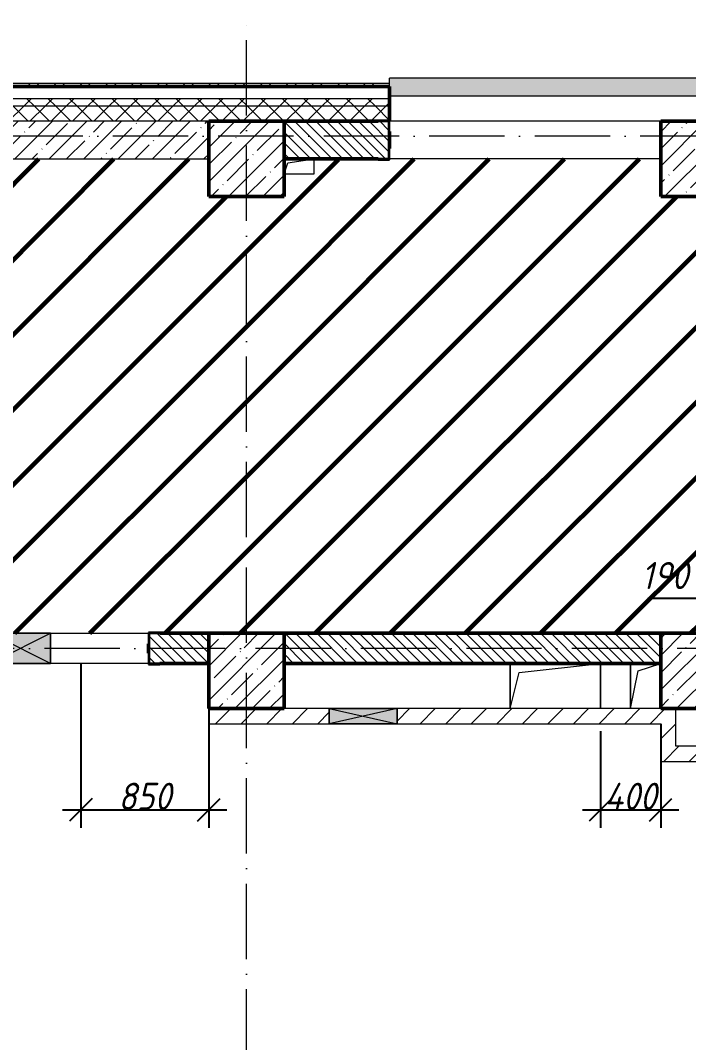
# Model space of a CAD drawing. Header units: millimetres. Extents: x -606178 to 312196, y -19338 to 632709.
# Drawn here: x -240351 to -235916, y 455158 to 461945 of the extents above; entities that cross this region are included whole.
import ezdxf

# ---------------------------------------------------------------- set-up
doc = ezdxf.new("R2010")
doc.units = ezdxf.units.MM
doc.linetypes.add('50_200_ШТРИХ_1Т_ш5_п1_п1_', pattern=[700, 500, -100, 0, -100])
for name, color, linetype, lineweight in [('6.4.1) Окр пт с инж. ПТ2.16', 3, 'Continuous', 60), ('A-____-____-DIMS', 7, 'Continuous', 9), ('A-DETL-GENF-OTLN', 7, 'Continuous', 9), ('A-FLOR-____-OTLN', 7, 'Continuous', 9), ('A-GENM-____-MCUT', 7, 'Continuous', 25), ('A-GENM-____-OTLN', 7, 'Continuous', 9), ('A-GENM-____-OTLN-1', 7, 'Continuous', 25), ('A-GLAZ-____-OTLN', 7, 'Continuous', 9), ('A-WALL-____-MCUT-1', 7, 'Continuous', 9), ('A-WALL-____-MCUT-2', 7, 'Continuous', 50), ('A-WALL-____-MCUT-3', 7, 'Continuous', 9), ('A-WALL-____-OTLN', 7, 'Continuous', 9), ('A-WALL-____-PATT-1', 7, 'Continuous', 9), ('A-WALL-FNSH-MCUT-1', 7, 'Continuous', 9), ('I-WALL-____-OTLN', 7, 'Continuous', 9), ('S-COLS-____-MCUT', 7, 'Continuous', 50), ('S-COLS-____-OTLN', 7, 'Continuous', 9), ('S-GRID-____-OTLN-1', 7, '50_200_ШТРИХ_1Т_ш5_п1_п1_', 9)]:
    doc.layers.add(name, color=color, linetype=linetype, lineweight=lineweight)
doc.layers.add('A-GLAZ-____-OTLN-1', color=7, linetype='Continuous', lineweight=9, true_color=0xc0c0c0)
doc.styles.add('ISOCPEUR_I_10', font='isocpeui.ttf', dxfattribs={"width": 0.9, "height": 180})
doc.dimstyles.new('ISO-1_8_0_9К_СРЕДНИЙ_Кладочные_3', dxfattribs={"dimscale": 304.8, "dimtxt": 179.276612, "dimasz": 0.492126, "dimexe": 0.393701, "dimexo": 0, "dimgap": 0, "dimtad": 1, "dimdec": 3, "dimrnd": 0.001, "dimdsep": 46, "dimtxsty": 'ISOCPEUR_I_10', "dimblk1": 'OBLIQUE', "dimblk2": 'OBLIQUE', "dimsah": 1, "dimcen": 0.09, "dimdle": 0.393701, "dimazin": 0, "dimtfac": 1, "dimtdec": 4, "dimtix": 1, "dimtmove": 0, "dimatfit": 3, "dimfxl": 1, "dimtvp": 1, "dimtolj": 1, "dimtzin": 0, "dimarcsym": 2})
doc.dimstyles.new('ISO-1_8_0_9К_СРЕДНИЙ_Кладочные_4', dxfattribs={"dimscale": 304.8, "dimtxt": 179.276612, "dimasz": 0.492126, "dimexe": 0.393701, "dimexo": 0, "dimgap": 0, "dimtad": 1, "dimdec": 3, "dimrnd": 0.001, "dimdsep": 46, "dimtxsty": 'ISOCPEUR_I_10', "dimblk1": 'OBLIQUE', "dimblk2": 'OBLIQUE', "dimsah": 1, "dimcen": 0.09, "dimdle": 0.393701, "dimazin": 0, "dimtfac": 1, "dimtdec": 4, "dimtix": 1, "dimtmove": 1, "dimatfit": 3, "dimfxl": 1, "dimtvp": 1, "dimtolj": 1, "dimtzin": 0, "dimarcsym": 2})
pattern_1 = [(45, (-264901.3, 451794.26), (-70.71068, 70.71068), []), (135, (-264901.3, 451794.26), (-70.71068, -70.71068), [])]
pattern_2 = [(45, (-264901.3, 451794.26), (-114.04925, 114.04925), []), (45, (-264787.25, 451794.26), (-114.04925, 114.04925), [201.612, -40.322, 3.353, -36.97])]
pattern_3 = [(135, (-264901.3, 451794.26), (-35.35534, -35.35534), [])]
pattern_4 = [(45, (-264901.3, 451794.26), (-84.8528, 84.8528), [])]

# ---------------------------------------------------------------- blocks, each defined once
blk = doc.blocks.new('BSC_Колонна _Прямоугольная - 500х500-V70-АР1_План отверстий 2 этажа в осях 1-64_А-ГГ')
at = {"layer": 'S-COLS-____-OTLN'}
h = blk.add_hatch(dxfattribs=at)
h.set_pattern_fill('FP_99', color=256, style=0, pattern_type=2)
h.set_pattern_definition([(45, (-29050, -5831.04), (-114.04925, 114.04925), []), (45, (-28935.95, -5831.04), (-114.04925, 114.04925), [201.613, -40.323, 3.353, -36.97])])
h.paths.add_polyline_path([(-250, -250), (250, -250), (250, 250), (-250, 250)], flags=0)
at = {"layer": 'S-COLS-____-MCUT'}
for p, q in [((250, 250), (-250, 250)), ((-250, 250), (-250, -250)), ((250, -250), (250, 250)), ((-250, -250), (250, -250))]:
    blk.add_line(p, q, dxfattribs=at)
blk = doc.blocks.new('BSC_Колонна _Прямоугольная - 500х500-V86-АР1_План отверстий 2 этажа в осях 1-64_А-ГГ')
at = {"layer": 'S-COLS-____-OTLN'}
h = blk.add_hatch(dxfattribs=at)
h.set_pattern_fill('FP_115', color=256, style=0, pattern_type=2)
h.set_pattern_definition([(45, (-26050, -5831.04), (-114.0493, 114.0493), []), (45, (-25935.95, -5831.04), (-114.0493, 114.0493), [201.613, -40.323, 3.353, -36.97])])
h.paths.add_polyline_path([(-250, -250), (250, -250), (250, 250), (-250, 250)], flags=0)
at = {"layer": 'S-COLS-____-MCUT'}
for p, q in [((250, 250), (-250, 250)), ((-250, 250), (-250, -250)), ((250, -250), (250, 250)), ((-250, -250), (250, -250))]:
    blk.add_line(p, q, dxfattribs=at)
blk = doc.blocks.new('BSC_Колонна _Прямоугольная - 500х500-V99-АР1_План отверстий 2 этажа в осях 1-64_А-ГГ')
at = {"layer": 'S-COLS-____-OTLN'}
h = blk.add_hatch(dxfattribs=at)
h.set_pattern_fill('FP_128', color=256, style=0, pattern_type=2)
h.set_pattern_definition([(45, (-26050, -9231.04), (-114.04925, 114.04925), []), (45, (-25935.95, -9231.04), (-114.04925, 114.04925), [201.613, -40.323, 3.353, -36.97])])
h.paths.add_polyline_path([(-250, -250), (250, -250), (250, 250), (-250, 250)], flags=0)
at = {"layer": 'S-COLS-____-MCUT'}
for p, q in [((250, 250), (-250, 250)), ((-250, 250), (-250, -250)), ((250, -250), (250, 250)), ((-250, -250), (250, -250))]:
    blk.add_line(p, q, dxfattribs=at)
blk = doc.blocks.new('Фахверк_СКБ_Уголок - 250_2700-27497298-АР1_План отверстий 2 этажа в осях 1-64_А-ГГ')
at = {"layer": 'A-GENM-____-MCUT'}
for p, q in [((200, 181), (125, 181)), ((125, 181), (125, 106)), ((131, 106), (131, 175)), ((131, 175), (200, 175)), ((200, 175), (200, 181)), ((125, 106), (131, 106)), ((131, -6), (125, -6)), ((125, -6), (125, -81)), ((131, -75), (131, -6)), ((125, -81), (200, -81)), ((200, -75), (131, -75)), ((200, -81), (200, -75))]:
    blk.add_line(p, q, dxfattribs=at)
blk = doc.blocks.new('Фахверк_СКБ_Уголок - 200_3960-28268576-АР1_План отверстий 2 этажа в осях 1-64_А-ГГ')
at = {"layer": 'A-GENM-____-MCUT'}
for p, q in [((200, 156), (125, 156)), ((125, 156), (125, 81)), ((131, 81), (131, 150)), ((131, 150), (200, 150)), ((200, 150), (200, 156)), ((125, 81), (131, 81)), ((131, 19), (125, 19)), ((125, 19), (125, -56)), ((131, -50), (131, 19)), ((125, -56), (200, -56)), ((200, -50), (131, -50)), ((200, -56), (200, -50))]:
    blk.add_line(p, q, dxfattribs=at)
blk = doc.blocks.new('AR_Отверстие прямоугольное _в плите_ - AR_Отверстие прямоугольное _в плите_-V166-АР1_План отверстий 2 этажа в осях 1-64_А-ГГ')
at = {"layer": 'A-GENM-____-OTLN'}
for p, q in [((-100, -50), (-75, 25)), ((-75, 25), (100, 50)), ((100, -50), (100, 50)), ((-100, -50), (100, -50))]:
    blk.add_line(p, q, dxfattribs=at)
blk = doc.blocks.new('AR_Отверстие прямоугольное _в плите_ - AR_Отверстие прямоугольное _в плите_-V178-АР1_План отверстий 2 этажа в осях 1-64_А-ГГ')
at = {"layer": 'A-GENM-____-OTLN'}
for p, q in [((-100, 150), (-100, -150)), ((-50, 100), (100, 150)), ((-100, -150), (-50, 100))]:
    blk.add_line(p, q, dxfattribs=at)
blk = doc.blocks.new('AR_Отверстие прямоугольное _в плите_ - AR_Отверстие прямоугольное _в плите_-V182-АР1_План отверстий 2 этажа в осях 1-64_А-ГГ')
at = {"layer": 'A-GENM-____-OTLN'}
for p, q in [((-300, 150), (-300, -150)), ((-240, 90), (300, 150)), ((300, -150), (300, 150)), ((-300, -150), (-240, 90))]:
    blk.add_line(p, q, dxfattribs=at)
blk = doc.blocks.new('Отлив_СКБ - Отлив витража_120_НВФ-31885513-АР1_План отверстий 2 этажа в осях 1-64_А-ГГ')
at = {"layer": 'A-GLAZ-____-OTLN-1'}
for points in [[(7800, 2), (7800, 120), (0, 120), (0, 2), (4800.7, 2)], [(7800, 0), (7800, 2), (0, 2), (0, 0), (4800.7, 0)]]:
    blk.add_hatch(color=256, dxfattribs=at).paths.add_polyline_path(points, flags=0)
at = {"layer": 'A-GLAZ-____-OTLN'}
for p, q in [((0, 83), (0, 120)), ((7800, 120), (0, 120)), ((7800, 120), (7800, 83)), ((0, 2), (7800, 2)), ((7800, 0), (0, 0))]:
    blk.add_line(p, q, dxfattribs=at)
blk = doc.blocks.new('AR_Отверстие прямоугольное _в стене__БезПР - AR_Отверстие прямоугольное _в стене__БезПР-36428632-АР1_План отверстий 2 этажа в осях 1-64_А-ГГ')
at = {"layer": 'A-GLAZ-____-OTLN'}
blk.add_hatch(color=256, dxfattribs=at).paths.add_polyline_path([(-200, -100), (200, -100), (200, 100), (-200, 100)], flags=0)
at = {"layer": 'A-DETL-GENF-OTLN'}
for p, q in [((-200, -100), (-200, 100)), ((-200, 100), (200, 100)), ((200, 100), (-200, -100)), ((-200, 100), (200, -100)), ((200, 100), (-200, 100)), ((-200, 100), (-200, -100)), ((200, 100), (200, -100)), ((200, -100), (200, 100)), ((200, -100), (-200, -100)), ((-200, -100), (200, -100))]:
    blk.add_line(p, q, dxfattribs=at)
at = {"layer": 'A-GLAZ-____-OTLN'}
blk.add_line((200, 100), (-200, 100), dxfattribs=at)
blk = doc.blocks.new('AR_Отверстие прямоугольное _в стене__БезПР - AR_Отверстие прямоугольное _в стене__БезПР-36427692-АР1_План отверстий 2 этажа в осях 1-64_А-ГГ')
at = {"layer": 'A-GLAZ-____-OTLN'}
blk.add_hatch(color=256, dxfattribs=at).paths.add_polyline_path([(225, -50), (225, 50), (-225, 50), (-225, -50)], flags=0)
at = {"layer": 'A-DETL-GENF-OTLN'}
for p, q in [((-225, -50), (-225, 50)), ((-225, 50), (225, 50)), ((225, 50), (-225, -50)), ((-225, 50), (225, -50)), ((225, 50), (-225, 50)), ((-225, 50), (-225, -50)), ((225, 50), (225, -50)), ((225, -50), (225, 50)), ((225, -50), (-225, -50)), ((-225, -50), (225, -50))]:
    blk.add_line(p, q, dxfattribs=at)
at = {"layer": 'A-GLAZ-____-OTLN'}
blk.add_line((225, 50), (-225, 50), dxfattribs=at)
blk = doc.blocks.new('_Oblique')
at = {"color": 0, "linetype": 'ByBlock', "lineweight": -2}
blk.add_line((-0.5, -0.5), (0.5, 0.5), dxfattribs=at)
blk = doc.blocks.new('*D4708')
at = {"layer": 'A-____-____-DIMS', "color": 0, "lineweight": -2, "transparency": 16777216}
for p, q in [((-235601.3, 457875.3), (-235601.3, 458228.9)), ((-235411.3, 457881.3), (-235411.3, 458228.9)), ((-236186.7, 458108.9), (-235601.3, 458108.9)), ((-235721.3, 458108.9), (-235291.3, 458108.9))]:
    blk.add_line(p, q, dxfattribs=at)
at = {"layer": 'Defpoints', "color": 0, "transparency": 16777216}
for p in [(-235411.3, 458108.9), (-235601.3, 457875.3), (-235411.3, 457881.3)]:
    blk.add_point(p, dxfattribs=at)
at = {"layer": 'A-____-____-DIMS', "color": 0, "lineweight": -2, "transparency": 16777216, "xscale": 150, "yscale": 150, "zscale": 150, "rotation": 180}
blk.add_blockref('_Oblique', (-235601.3, 458108.9), dxfattribs=at)
at = {"layer": 'A-____-____-DIMS', "color": 0, "lineweight": -2, "transparency": 16777216, "xscale": 150, "yscale": 150, "zscale": 150}
blk.add_blockref('_Oblique', (-235411.3, 458108.9), dxfattribs=at)
at = {"layer": 'A-____-____-DIMS', "color": 0, "transparency": 16777216, "insert": (-236230.6, 458348.9), "char_height": 180, "width": 368.207, "attachment_point": 1, "line_spacing_factor": 1.149209, "style": 'ISOCPEUR_I_10'}
blk.add_mtext('\\A1;190', dxfattribs=at)
blk = doc.blocks.new('*D4725')
at = {"layer": 'A-____-____-DIMS', "color": 0, "lineweight": -2, "transparency": 16777216}
for p, q in [((-236501.3, 457225.3), (-236501.3, 456583.1)), ((-236101.3, 457275.3), (-236101.3, 456583.1)), ((-236621.3, 456703.1), (-235981.3, 456703.1))]:
    blk.add_line(p, q, dxfattribs=at)
at = {"layer": 'Defpoints', "color": 0, "transparency": 16777216}
for p in [(-236501.3, 457225.3), (-236101.3, 457275.3), (-236101.3, 456703.1)]:
    blk.add_point(p, dxfattribs=at)
at = {"layer": 'A-____-____-DIMS', "color": 0, "lineweight": -2, "transparency": 16777216, "xscale": 150, "yscale": 150, "zscale": 150, "rotation": 180}
blk.add_blockref('_Oblique', (-236501.3, 456703.1), dxfattribs=at)
at = {"layer": 'A-____-____-DIMS', "color": 0, "lineweight": -2, "transparency": 16777216, "xscale": 150, "yscale": 150, "zscale": 150}
blk.add_blockref('_Oblique', (-236101.3, 456703.1), dxfattribs=at)
at = {"layer": 'A-____-____-DIMS', "color": 0, "transparency": 16777216, "insert": (-236301.3, 456793.1), "char_height": 180, "width": 426.127, "attachment_point": 5, "style": 'ISOCPEUR_I_10'}
blk.add_mtext('\\A1;400', dxfattribs=at)
blk = doc.blocks.new('*D4726')
at = {"layer": 'A-____-____-DIMS', "color": 0, "lineweight": -2, "transparency": 16777216}
for p, q in [((-239951.3, 457675.3), (-239951.3, 456583.1)), ((-239101.3, 457375.3), (-239101.3, 456583.1)), ((-240071.3, 456703.1), (-238981.3, 456703.1))]:
    blk.add_line(p, q, dxfattribs=at)
at = {"layer": 'Defpoints', "color": 0, "transparency": 16777216}
for p in [(-239951.3, 457675.3), (-239101.3, 457375.3), (-239101.3, 456703.1)]:
    blk.add_point(p, dxfattribs=at)
at = {"layer": 'A-____-____-DIMS', "color": 0, "lineweight": -2, "transparency": 16777216, "xscale": 150, "yscale": 150, "zscale": 150, "rotation": 180}
blk.add_blockref('_Oblique', (-239951.3, 456703.1), dxfattribs=at)
at = {"layer": 'A-____-____-DIMS', "color": 0, "lineweight": -2, "transparency": 16777216, "xscale": 150, "yscale": 150, "zscale": 150}
blk.add_blockref('_Oblique', (-239101.3, 456703.1), dxfattribs=at)
at = {"layer": 'A-____-____-DIMS', "color": 0, "transparency": 16777216, "insert": (-239526.3, 456793.1), "char_height": 180, "width": 409.578, "attachment_point": 5, "style": 'ISOCPEUR_I_10'}
blk.add_mtext('\\A1;850', dxfattribs=at)

msp = doc.modelspace()

# ---------------------------------------------------------------- hatches: boundary and pattern name
at = {"layer": '6.4.1) Окр пт с инж. ПТ2.16'}
h = msp.add_hatch(dxfattribs=at)
h.set_pattern_fill('ANSI31', color=256, scale=111)
h.paths.add_polyline_path([(-238851.3011, 460775.3011), (-239101.3011, 460775.3011), (-239101.3011, 461025.3011), (-241451.3011, 461025.3011), (-241451.3011, 457875.3011), (-241276.3011, 457875.3011), (-241276.3011, 457881.3011), (-241201.3011, 457881.3011), (-241195.3011, 457881.3011), (-241126.3011, 457881.3011), (-240551.3011, 457875.3011), (-240151.3011, 457875.3011), (-239501.3011, 457875.3011), (-239501.3011, 457881.3011), (-239426.3011, 457881.3011), (-239101.3011, 457875.3011), (-238851.3011, 457875.3011)])
h = msp.add_hatch(dxfattribs=at)
h.set_pattern_fill('ANSI31', color=256, scale=111)
h.paths.add_polyline_path([(-235851.3011, 460775.3011), (-236101.3011, 460775.3011), (-236101.3011, 461025.3011), (-237901.3011, 461025.3011), (-237901.3011, 461019.3011), (-237976.3011, 461019.3011), (-238401.3011, 461023.3811), (-238401.3011, 460925.3011), (-238601.3011, 460925.3011), (-238601.3011, 460775.3011), (-238851.3011, 460775.3011), (-238851.3011, 457875.3011), (-238601.3011, 457875.3011), (-236101.3011, 457875.3011), (-235851.3011, 457875.3011)])
at = {"layer": 'A-WALL-____-PATT-1'}
h = msp.add_hatch(dxfattribs=at)
h.set_pattern_fill('FP_3', color=256, style=0, pattern_type=2)
h.set_pattern_definition([(45, (-264901.3, 451794.26), (-85.5366, 85.5366), []), (45, (-264844.28, 451794.26), (-85.5366, 85.5366), [])])
h.paths.add_polyline_path([(-226586.3011, 461505.3011), (-226586.3011, 461525.3011), (-227101.3011, 461525.3011), (-227101.3011, 461505.3011)], flags=0)
h.paths.add_polyline_path([(-228901.3011, 461505.3011), (-228901.3011, 461525.3011), (-230101.3011, 461525.3011), (-230101.3011, 461505.3011), (-229565.7049, 461505.3011)], flags=0)
h.paths.add_polyline_path([(-237901.3011, 461505.3011), (-237901.3011, 461525.3011), (-241051.3011, 461525.3011), (-241051.3011, 461505.3011), (-240170.4906, 461505.3011)], flags=0)
h = msp.add_hatch(dxfattribs=at)
h.set_pattern_fill('FP_1', color=256, style=0, pattern_type=2)
h.set_pattern_definition(pattern_1)
h.paths.add_polyline_path([(-190551.3011, 461375.3011), (-190551.3011, 461425.3011), (-196901.3011, 461425.3011), (-196901.3011, 461375.3011), (-190681.4906, 461375.3011)], flags=0)
h.paths.add_polyline_path([(-199518.812, 461375.3011), (-198701.3011, 461375.3011), (-198701.3011, 461425.3011), (-199901.3011, 461425.3011), (-199901.3011, 461375.3011)], flags=0)
h.paths.add_polyline_path([(-201701.3011, 461375.3011), (-201701.3011, 461425.3011), (-202901.3011, 461425.3011), (-202901.3011, 461375.3011), (-202170.0085, 461375.3011)], flags=0)
h.paths.add_polyline_path([(-204701.3011, 461375.3011), (-204701.3011, 461425.3011), (-205901.3011, 461425.3011), (-205901.3011, 461375.3011), (-204821.2049, 461375.3011)], flags=0)
h.paths.add_polyline_path([(-207701.3011, 461375.3011), (-207701.3011, 461425.3011), (-208901.3011, 461425.3011), (-208901.3011, 461375.3011), (-208356.1335, 461375.3011)], flags=0)
h.paths.add_polyline_path([(-211901.3011, 461375.3011), (-210701.3011, 461375.3011), (-210701.3011, 461425.3011), (-211901.3011, 461425.3011)], flags=0)
h.paths.add_polyline_path([(-214901.3011, 461375.3011), (-213701.3011, 461375.3011), (-213701.3011, 461425.3011), (-214901.3011, 461425.3011)], flags=0)
h.paths.add_polyline_path([(-217193.4549, 461375.3011), (-216701.3011, 461375.3011), (-216701.3011, 461425.3011), (-217901.3011, 461425.3011), (-217901.3011, 461375.3011)], flags=0)
h.paths.add_polyline_path([(-219701.3011, 461375.3011), (-219701.3011, 461425.3011), (-220901.3011, 461425.3011), (-220901.3011, 461375.3011), (-220728.3835, 461375.3011)], flags=0)
h.paths.add_polyline_path([(-222701.3011, 461375.3011), (-222701.3011, 461425.3011), (-223901.3011, 461425.3011), (-223901.3011, 461375.3011), (-223379.5799, 461375.3011)], flags=0)
h.paths.add_polyline_path([(-227101.3011, 461375.3011), (-225701.3011, 461375.3011), (-225701.3011, 461425.3011), (-227101.3011, 461425.3011)], flags=0)
h.paths.add_polyline_path([(-228901.3011, 461375.3011), (-228901.3011, 461425.3011), (-230101.3011, 461425.3011), (-230101.3011, 461375.3011), (-229565.7049, 461375.3011)], flags=0)
h.paths.add_polyline_path([(-237901.3011, 461375.3011), (-237901.3011, 461425.3011), (-241071.3011, 461425.3011), (-241071.3011, 461375.3011), (-240170.4906, 461375.3011)], flags=0)
h = msp.add_hatch(dxfattribs=at)
h.set_pattern_fill('FP_1', color=256, style=0, pattern_type=2)
h.set_pattern_definition(pattern_1)
h.paths.add_polyline_path([(-190551.3011, 461275.3011), (-190551.3011, 461375.3011), (-196901.3011, 461375.3011), (-196901.3011, 461281.3011), (-196826.3011, 461281.3011), (-196826.3011, 461275.3011), (-190681.4906, 461275.3011)], flags=0)
h.paths.add_polyline_path([(-199518.812, 461275.3011), (-198776.3011, 461275.3011), (-198776.3011, 461281.3011), (-198701.3011, 461281.3011), (-198701.3011, 461375.3011), (-199901.3011, 461375.3011), (-199901.3011, 461281.3011), (-199826.3011, 461281.3011), (-199826.3011, 461275.3011)], flags=0)
h.paths.add_polyline_path([(-201776.3011, 461275.3011), (-201776.3011, 461281.3011), (-201701.3011, 461281.3011), (-201701.3011, 461375.3011), (-202901.3011, 461375.3011), (-202901.3011, 461281.3011), (-202826.3011, 461281.3011), (-202826.3011, 461275.3011), (-202051.3011, 461275.3011)], flags=0)
h.paths.add_polyline_path([(-205551.3011, 461275.3011), (-204776.3011, 461275.3011), (-204776.3011, 461281.3011), (-204701.3011, 461281.3011), (-204701.3011, 461375.3011), (-205901.3011, 461375.3011), (-205901.3011, 461281.3011), (-205826.3011, 461281.3011), (-205826.3011, 461275.3011), (-205704.937, 461275.3011)], flags=0)
h.paths.add_polyline_path([(-208356.1335, 461275.3011), (-207776.3011, 461275.3011), (-207776.3011, 461281.3011), (-207701.3011, 461281.3011), (-207701.3011, 461375.3011), (-208901.3011, 461375.3011), (-208901.3011, 461281.3011), (-208826.3011, 461281.3011), (-208826.3011, 461275.3011)], flags=0)
h.paths.add_polyline_path([(-211051.3011, 461275.3011), (-210776.3011, 461275.3011), (-210776.3011, 461281.3011), (-210701.3011, 461281.3011), (-210701.3011, 461375.3011), (-211901.3011, 461375.3011), (-211901.3011, 461281.3011), (-211826.3011, 461281.3011), (-211826.3011, 461275.3011), (-211551.3011, 461275.3011)], flags=0)
h.paths.add_polyline_path([(-214051.3011, 461275.3011), (-213776.3011, 461275.3011), (-213776.3011, 461281.3011), (-213701.3011, 461281.3011), (-213701.3011, 461375.3011), (-214901.3011, 461375.3011), (-214901.3011, 461281.3011), (-214826.3011, 461281.3011), (-214826.3011, 461275.3011), (-214542.2585, 461275.3011)], flags=0)
h.paths.add_polyline_path([(-216776.3011, 461275.3011), (-216776.3011, 461281.3011), (-216701.3011, 461281.3011), (-216701.3011, 461375.3011), (-217901.3011, 461375.3011), (-217901.3011, 461281.3011), (-217826.3011, 461281.3011), (-217826.3011, 461275.3011), (-217193.4549, 461275.3011)], flags=0)
h.paths.add_polyline_path([(-219776.3011, 461275.3011), (-219776.3011, 461281.3011), (-219701.3011, 461281.3011), (-219701.3011, 461375.3011), (-220901.3011, 461375.3011), (-220901.3011, 461281.3011), (-220826.3011, 461281.3011), (-220826.3011, 461275.3011), (-220051.3011, 461275.3011)], flags=0)
h.paths.add_polyline_path([(-223826.3011, 461275.3011), (-222776.3011, 461275.3011), (-222776.3011, 461281.3011), (-222701.3011, 461281.3011), (-222701.3011, 461375.3011), (-223901.3011, 461375.3011), (-223901.3011, 461281.3011), (-223826.3011, 461281.3011)], flags=0)
h.paths.add_polyline_path([(-226051.3011, 461275.3011), (-225776.3011, 461275.3011), (-225776.3011, 461281.3011), (-225701.3011, 461281.3011), (-225701.3011, 461375.3011), (-227101.3011, 461375.3011), (-227101.3011, 461275.3011), (-226601.3011, 461275.3011)], flags=0)
h.paths.add_polyline_path([(-229565.7049, 461275.3011), (-228976.3011, 461275.3011), (-228976.3011, 461281.3011), (-228901.3011, 461281.3011), (-228901.3011, 461375.3011), (-230101.3011, 461375.3011), (-230101.3011, 461275.3011), (-229601.3011, 461275.3011)], flags=0)
h.paths.add_polyline_path([(-237976.3011, 461275.3011), (-237976.3011, 461281.3011), (-237901.3011, 461281.3011), (-237901.3011, 461375.3011), (-241071.3011, 461375.3011), (-241071.3011, 461275.3011), (-238601.3011, 461275.3011)], flags=0)
h = msp.add_hatch(dxfattribs=at)
h.set_pattern_fill('FP_25', color=256, style=0, pattern_type=2)
h.set_pattern_definition(pattern_2)
h.paths.add_polyline_path([(-239101.3011, 461025.3011), (-239101.3011, 461275.3011), (-241351.3011, 461275.3011), (-241351.3011, 461025.3011), (-240170.4906, 461025.3011)], flags=0)
h = msp.add_hatch(dxfattribs=at)
h.set_pattern_fill('FP_6', color=256, style=0, pattern_type=2)
h.set_pattern_definition(pattern_3)
h.paths.add_polyline_path([(-237976.3011, 461025.3011), (-237907.3011, 461025.3011), (-237907.3011, 461094.3011), (-237901.3011, 461094.3011), (-237901.3011, 461206.3011), (-237907.3011, 461206.3011), (-237907.3011, 461275.3011), (-238601.3011, 461275.3011), (-238601.3011, 461025.3011)], flags=0)
h = msp.add_hatch(dxfattribs=at)
h.set_pattern_fill('FP_6', color=256, style=0, pattern_type=2)
h.set_pattern_definition(pattern_3)
h.paths.add_polyline_path([(-239495.3011, 457675.3011), (-239101.3011, 457675.3011), (-239101.3011, 457875.3011), (-239495.3011, 457875.3011), (-239495.3011, 457806.3011), (-239501.3011, 457806.3011), (-239501.3011, 457744.3011), (-239495.3011, 457744.3011), (-239495.3011, 457678.3011)], flags=0)
h.paths.add_polyline_path([(-241276.3011, 457675.3011), (-241207.3011, 457675.3011), (-241207.3011, 457744.3011), (-241201.3011, 457744.3011), (-241201.3011, 457806.3011), (-241207.3011, 457806.3011), (-241207.3011, 457875.3011), (-242051.3011, 457875.3011), (-242051.3011, 457675.3011), (-241937.9549, 457675.3011)], flags=0)
h.paths.add_polyline_path([(-242601.3011, 457675.3011), (-242451.3011, 457675.3011), (-242451.3011, 457875.3011), (-242601.3011, 457875.3011)], flags=0)
h = msp.add_hatch(dxfattribs=at)
h.set_pattern_fill('FP_6', color=256, style=0, pattern_type=2)
h.set_pattern_definition(pattern_3)
h.paths.add_polyline_path([(-236101.3011, 457675.3011), (-236101.3011, 457875.3011), (-238601.3011, 457875.3011), (-238601.3011, 457675.3011), (-236635.5621, 457675.3011)], flags=0)
h = msp.add_hatch(dxfattribs=at)
h.set_pattern_fill('FP_4', color=256, style=0, pattern_type=2)
h.set_pattern_definition(pattern_4)
h.paths.add_polyline_path([(-238301.3011, 457275.3011), (-238301.3011, 457375.3011), (-239101.3011, 457375.3011), (-239101.3011, 457275.3011), (-238601.3011, 457275.3011)], flags=0)
h.paths.add_polyline_path([(-237851.3011, 457275.3011), (-236001.3011, 457275.3011), (-236001.3011, 457375.3011), (-237851.3011, 457375.3011), (-237851.3011, 457333.6345)], flags=0)
h = msp.add_hatch(dxfattribs=at)
h.set_pattern_fill('FP_4', color=256, style=0, pattern_type=2)
h.set_pattern_definition(pattern_4)
h.paths.add_polyline_path([(-236001.3011, 457125.3011), (-236001.3011, 457275.3011), (-236101.3011, 457275.3011), (-236101.3011, 457125.3011)], flags=0)
h = msp.add_hatch(dxfattribs=at)
h.set_pattern_fill('FP_4', color=256, style=0, pattern_type=2)
h.set_pattern_definition(pattern_4)
h.paths.add_polyline_path([(-234868.0978, 457025.3011), (-233701.3011, 457025.3011), (-233701.3011, 457125.3011), (-236101.3011, 457125.3011), (-236101.3011, 457025.3011)], flags=0)
at = {"layer": 'S-COLS-____-OTLN'}
h = msp.add_hatch(dxfattribs=at)
h.set_pattern_fill('FP_25', color=256, style=0, pattern_type=2)
h.set_pattern_definition(pattern_2)
h.paths.add_polyline_path([(-236101.3011, 460775.3011), (-235601.3011, 460775.3011), (-235601.3011, 461275.3011), (-236101.3011, 461275.3011)], flags=0)

# ---------------------------------------------------------------- linework, layer by layer
at = {"layer": 'A-FLOR-____-OTLN'}
for p, q in [((-237101.3011, 457375.3011), (-237101.3011, 457675.3011)), ((-236501.3011, 457675.3011), (-236501.3011, 457375.3011)), ((-236301.3011, 457375.3011), (-236301.3011, 457675.3011))]:
    msp.add_line(p, q, dxfattribs=at)
at = {"layer": 'A-WALL-____-MCUT-1'}
for p, q in [((-239101.3011, 461275.3011), (-242251.3011, 461275.3011)), ((-242251.3011, 461025.3011), (-239101.3011, 461025.3011))]:
    msp.add_line(p, q, dxfattribs=at)
at = {"layer": 'A-WALL-____-MCUT-2'}
for p, q in [((-237901.3011, 461505.3011), (-241071.3011, 461505.3011)), ((-237901.3011, 461281.3011), (-237901.3011, 461505.3011)), ((-238601.3011, 461275.3011), (-237976.3011, 461275.3011)), ((-237901.3011, 461094.3011), (-237901.3011, 461206.3011)), ((-238601.3011, 461025.3011), (-237976.3011, 461025.3011)), ((-239101.3011, 457875.3011), (-239426.3011, 457875.3011)), ((-236101.3011, 457875.3011), (-238601.3011, 457875.3011)), ((-239501.3011, 457806.3011), (-239501.3011, 457744.3011)), ((-239426.3011, 457675.3011), (-239101.3011, 457675.3011)), ((-238601.3011, 457675.3011), (-236101.3011, 457675.3011))]:
    msp.add_line(p, q, dxfattribs=at)
at = {"layer": 'A-WALL-____-MCUT-3'}
for p, q in [((-237901.3011, 461425.3011), (-241071.3011, 461425.3011)), ((-237901.3011, 461375.3011), (-241071.3011, 461375.3011))]:
    msp.add_line(p, q, dxfattribs=at)
at = {"layer": 'A-WALL-____-OTLN'}
for p, q in [((-236101.3011, 461275.3011), (-237901.3011, 461275.3011)), ((-236101.3011, 461025.3011), (-237901.3011, 461025.3011))]:
    msp.add_line(p, q, dxfattribs=at)
at = {"layer": 'A-WALL-FNSH-MCUT-1'}
for p, q in [((-237901.3011, 461525.3011), (-241051.3011, 461525.3011)), ((-237901.3011, 461505.3011), (-237901.3011, 461525.3011)), ((-239101.3011, 457375.3011), (-239101.3011, 457275.3011)), ((-238301.3011, 457375.3011), (-238601.3011, 457375.3011)), ((-236101.3011, 457375.3011), (-237851.3011, 457375.3011)), ((-236001.3011, 457125.3011), (-236001.3011, 457375.3011)), ((-239101.3011, 457275.3011), (-238301.3011, 457275.3011)), ((-237851.3011, 457275.3011), (-236101.3011, 457275.3011)), ((-236101.3011, 457275.3011), (-236101.3011, 457025.3011)), ((-234701.3011, 457125.3011), (-236001.3011, 457125.3011)), ((-236101.3011, 457025.3011), (-232201.3011, 457025.3011))]:
    msp.add_line(p, q, dxfattribs=at)
at = {"layer": 'I-WALL-____-OTLN'}
for p, q in [((-240151.3011, 457875.3011), (-239501.3011, 457875.3011)), ((-239501.3011, 457675.3011), (-240151.3011, 457675.3011))]:
    msp.add_line(p, q, dxfattribs=at)
at = {"layer": 'S-COLS-____-MCUT'}
for p, q in [((-235601.3011, 461275.3011), (-236101.3011, 461275.3011)), ((-236101.3011, 461275.3011), (-236101.3011, 460775.3011)), ((-236101.3011, 460775.3011), (-235601.3011, 460775.3011))]:
    msp.add_line(p, q, dxfattribs=at)
at = {"layer": 'S-GRID-____-OTLN-1'}
for p, q in [((-238851.3011, 447311.6528), (-238851.3011, 461944.7985)), ((-160826.8945, 461175.3011), (-269357.6635, 461175.3011)), ((-174582.5138, 457775.3011), (-269570.0713, 457775.3011))]:
    msp.add_line(p, q, dxfattribs=at)

# ---------------------------------------------------------------- block references
at = {"layer": 'A-GENM-____-OTLN'}
for name, p in [('AR_Отверстие прямоугольное _в плите_ - AR_Отверстие прямоугольное _в плите_-V166-АР1_План отверстий 2 этажа в осях 1-64_А-ГГ', (-238501.3011, 460975.3011)), ('AR_Отверстие прямоугольное _в плите_ - AR_Отверстие прямоугольное _в плите_-V182-АР1_План отверстий 2 этажа в осях 1-64_А-ГГ', (-236801.3011, 457525.3011)), ('AR_Отверстие прямоугольное _в плите_ - AR_Отверстие прямоугольное _в плите_-V178-АР1_План отверстий 2 этажа в осях 1-64_А-ГГ', (-236201.3011, 457525.3011))]:
    msp.add_blockref(name, p, dxfattribs=at)
at = {"layer": 'A-GENM-____-OTLN-1', "rotation": 180}
msp.add_blockref('Фахверк_СКБ_Уголок - 250_2700-27497298-АР1_План отверстий 2 этажа в осях 1-64_А-ГГ', (-237776.3011, 461200.3011), dxfattribs=at)
at = {"layer": 'A-GENM-____-OTLN-1'}
msp.add_blockref('Фахверк_СКБ_Уголок - 200_3960-28268576-АР1_План отверстий 2 этажа в осях 1-64_А-ГГ', (-239626.3011, 457725.3011), dxfattribs=at)
at = {"layer": 'A-GLAZ-____-OTLN'}
for name, p in [('Отлив_СКБ - Отлив витража_120_НВФ-31885513-АР1_План отверстий 2 этажа в осях 1-64_А-ГГ', (-237901.3011, 461442.3011)), ('AR_Отверстие прямоугольное _в стене__БезПР - AR_Отверстие прямоугольное _в стене__БезПР-36427692-АР1_План отверстий 2 этажа в осях 1-64_А-ГГ', (-238076.3011, 457325.3011))]:
    msp.add_blockref(name, p, dxfattribs=at)
at = {"layer": 'A-GLAZ-____-OTLN', "rotation": 180}
msp.add_blockref('AR_Отверстие прямоугольное _в стене__БезПР - AR_Отверстие прямоугольное _в стене__БезПР-36428632-АР1_План отверстий 2 этажа в осях 1-64_А-ГГ', (-240351.3011, 457775.3011), dxfattribs=at)
at = {"layer": 'S-COLS-____-OTLN'}
for name, p in [('BSC_Колонна _Прямоугольная - 500х500-V99-АР1_План отверстий 2 этажа в осях 1-64_А-ГГ', (-238851.3011, 461025.3011)), ('BSC_Колонна _Прямоугольная - 500х500-V86-АР1_План отверстий 2 этажа в осях 1-64_А-ГГ', (-238851.3011, 457625.3011)), ('BSC_Колонна _Прямоугольная - 500х500-V70-АР1_План отверстий 2 этажа в осях 1-64_А-ГГ', (-235851.3011, 457625.3011))]:
    msp.add_blockref(name, p, dxfattribs=at)

# ---------------------------------------------------------------- dimensions: what is measured, and where the dimension line sits
at = {"layer": 'A-____-____-DIMS'}
dim = msp.add_linear_dim(base=(-235411.3011, 458108.8894), p1=(-235601.3011, 457875.3011), p2=(-235411.3011, 457881.3011), dimstyle='ISO-1_8_0_9К_СРЕДНИЙ_Кладочные_4', override={"dimpost": '<>', "dimfxl": 190.094713}, dxfattribs=at)
dim.commit()
dim.dimension.update_dxf_attribs({"geometry": '*D4708', "text_midpoint": (-236046.4597, 458224.0515), "dimtype": 160})
for base, p1, p2, override, picture, middle in [((-239101.3011, 456703.0996), (-239951.3011, 457675.3011), (-239101.3011, 457375.3011), {"dimpost": '<>', "dimfxl": 901.387819}, '*D4726', (-239526.3011, 456793.0996)), ((-236101.3011, 456703.0996), (-236501.3011, 457225.3011), (-236101.3011, 457275.3011), {"dimpost": '<>', "dimfxl": 403.112887}, '*D4725', (-236301.3011, 456793.0996))]:
    dim = msp.add_linear_dim(base=base, p1=p1, p2=p2, dimstyle='ISO-1_8_0_9К_СРЕДНИЙ_Кладочные_3', override=override, dxfattribs=at)
    dim.commit()
    dim.dimension.update_dxf_attribs({"geometry": picture, "text_midpoint": middle})

doc.saveas('drawing.dxf')
